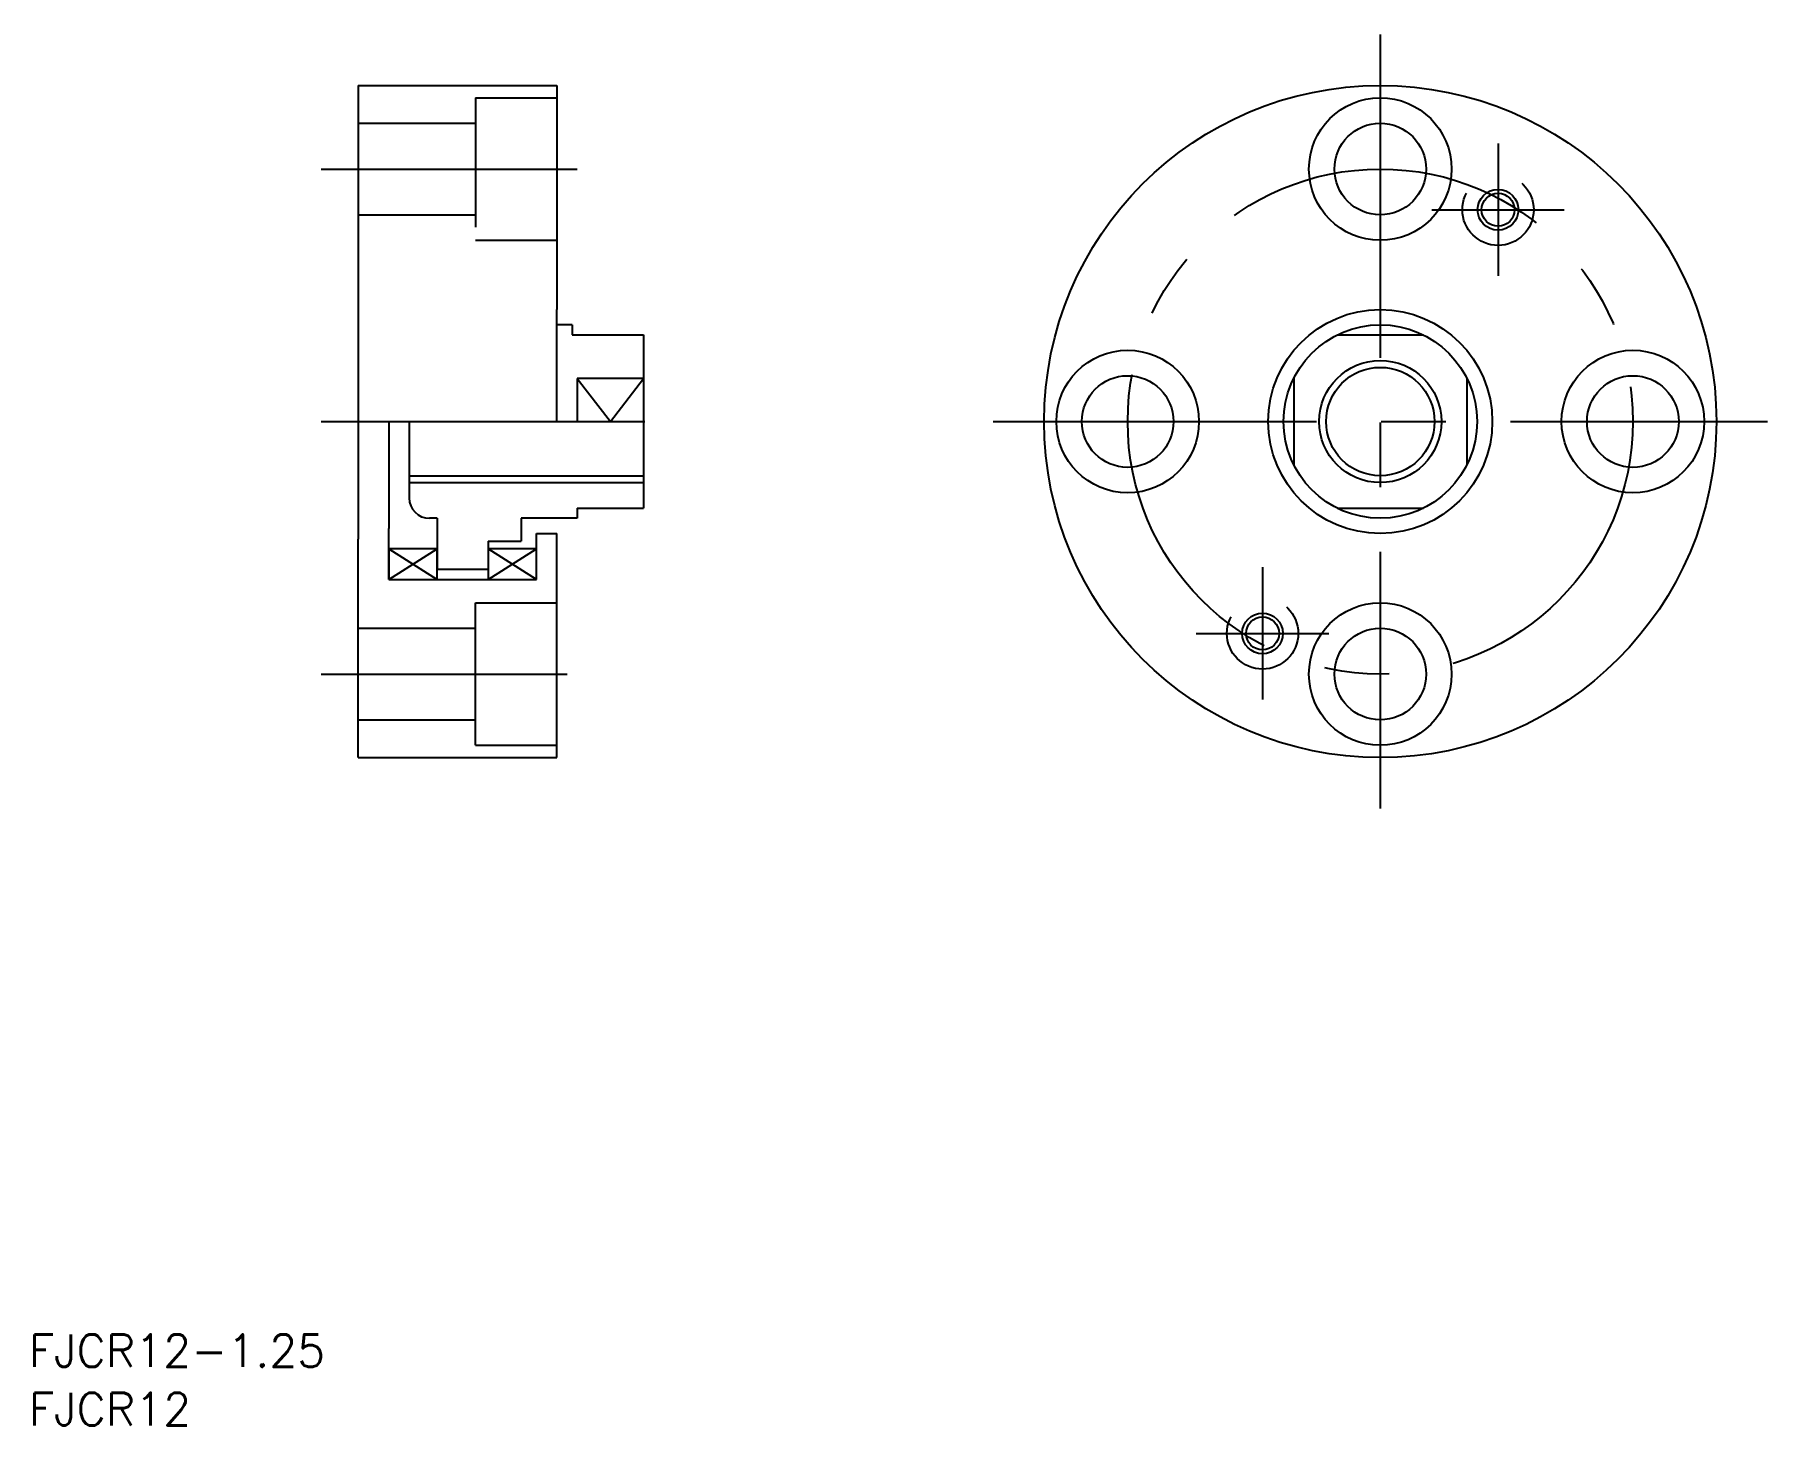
# Model space of a CAD drawing. Extents: x 48 to 218, y 5 to 142.
import ezdxf

# ---------------------------------------------------------------- set-up
doc = ezdxf.new("R2010")
doc.units = 0
doc.linetypes.add('CENTER', pattern=[50.8, 31.75, -6.35, 6.35, -6.35])
doc.linetypes.add('DASHED', pattern=[19.05, 12.7, -6.35])
doc.layers.get('0').update_dxf_attribs({"linetype": 'CONTINUOUS'})
doc.layers.add('CENTER', color=1, linetype='CENTER')
doc.styles.get("Standard").update_dxf_attribs({"font": 'txt.shx', "bigfont": 'bigfont.shx'})

msp = doc.modelspace()

# ---------------------------------------------------------------- linework, layer by layer
at = {"color": 7, "linetype": 'CONTINUOUS'}
for p, q in [((80, 136.65), (80, 117.7)), ((80, 136.65), (99.5, 136.65)), ((99.5, 136.65), (99.5, 114.65)), ((80, 117.7), (80, 92.1)), ((99.5, 103.65), (99.5, 114.65)), ((101, 113.15), (99.5, 113.15)), ((101, 113.15), (101, 112.15)), ((101, 112.15), (108, 112.15)), ((108, 112.15), (108, 103.65)), ((176.1, 112.15), (184.58, 112.15)), ((101.5, 107.89), (101.5, 103.65)), ((101.5, 107.89), (104.75, 103.65)), ((108, 107.89), (101.5, 107.89)), ((104.75, 103.65), (108, 107.89)), ((171.84, 107.89), (171.84, 99.41)), ((188.84, 107.89), (188.84, 99.41)), ((83, 103.65), (83, 93.15)), ((85, 103.65), (85, 96.15)), ((108, 103.65), (108, 95.15)), ((85, 98.33), (108, 98.33)), ((87.75, 94.15), (87, 94.15)), ((87.75, 94.15), (87.75, 89.15)), ((101.5, 94.15), (96, 94.15)), ((96, 94.15), (96, 91.9)), ((101.5, 95.15), (108, 95.15)), ((101.5, 95.15), (101.5, 94.15)), ((176.1, 95.15), (184.58, 95.15)), ((80, 70.65), (80, 92.1)), ((83, 88.15), (83, 93.15)), ((92.75, 91.9), (96, 91.9)), ((92.75, 91.9), (92.75, 89.15)), ((97.5, 88.15), (97.5, 92.65)), ((97.5, 92.65), (99.5, 92.65)), ((99.5, 70.65), (99.5, 92.65)), ((83, 91.15), (87.75, 88.15)), ((83, 88.15), (87.75, 91.15)), ((87.75, 91.15), (83, 91.15)), ((83, 91.15), (83, 88.15)), ((87.75, 88.15), (87.75, 91.15)), ((97.5, 88.15), (92.75, 91.15)), ((92.75, 88.15), (97.5, 91.15)), ((97.5, 91.15), (92.75, 91.15)), ((92.75, 91.15), (92.75, 88.15)), ((97.5, 88.15), (97.5, 91.15)), ((87.75, 89.15), (92.75, 89.15)), ((83, 88.15), (87.75, 88.15)), ((83, 88.15), (97.5, 88.15)), ((92.75, 88.15), (97.5, 88.15)), ((91.5, 71.85), (91.5, 85.85)), ((91.5, 85.85), (99.5, 85.85)), ((80, 83.35), (91.5, 83.35)), ((80, 74.35), (91.5, 74.35)), ((91.5, 71.85), (99.5, 71.85)), ((80, 70.65), (99.5, 70.65))]:
    msp.add_line(p, q, dxfattribs=at)
at = {"color": 3, "linetype": 'DASHED'}
for p, q in [((91.5, 135.45), (91.5, 121.45)), ((91.5, 135.45), (99.5, 135.45)), ((80, 132.95), (91.5, 132.95)), ((80, 123.95), (91.5, 123.95)), ((91.5, 121.45), (99.5, 121.45))]:
    msp.add_line(p, q, dxfattribs=at)
at = {"color": 3, "linetype": 'CONTINUOUS'}
msp.add_line((85, 97.65), (108, 97.65), dxfattribs=at)
at = {"color": 7, "linetype": 'CONTINUOUS'}
for centre, radius in [((180.34, 103.65), 33), ((180.34, 128.45), 7), ((180.34, 128.45), 4.5), ((191.9, 124.45), 1.62), ((180.34, 103.65), 11), ((180.34, 103.65), 9.5), ((155.54, 103.65), 7), ((205.14, 103.65), 7), ((180.34, 103.65), 5.32), ((155.54, 103.65), 4.5), ((205.14, 103.65), 4.5), ((180.34, 78.85), 7), ((168.78, 82.84), 1.62), ((180.34, 78.85), 4.5)]:
    msp.add_circle(centre, radius, dxfattribs=at)
at = {"color": 3, "linetype": 'DASHED'}
for centre in [(191.9, 124.45), (168.78, 82.84)]:
    msp.add_circle(centre, 3.5, dxfattribs=at)
at = {"color": 3, "linetype": 'CONTINUOUS'}
for centre, radius in [((191.9, 124.45), 2), ((180.34, 103.65), 6), ((168.78, 82.84), 2)]:
    msp.add_circle(centre, radius, dxfattribs=at)
at = {"color": 7, "linetype": 'CONTINUOUS'}
msp.add_arc((87, 96.15), 2, 180, 270, dxfattribs=at)
at = {"layer": 'CENTER', "color": 1, "linetype": 'CENTER'}
for p, q in [((180.34, 141.65), (180.34, 65.65)), ((191.9, 130.95), (191.9, 117.95)), ((76.37, 128.45), (101.5, 128.45)), ((185.4, 124.45), (198.4, 124.45)), ((76.37, 103.65), (113, 103.65)), ((76.37, 103.65), (113, 103.65)), ((142.34, 103.65), (218.34, 103.65)), ((168.78, 89.34), (168.78, 76.34)), ((162.28, 82.84), (175.28, 82.84)), ((76.37, 78.85), (100.5, 78.85))]:
    msp.add_line(p, q, dxfattribs=at)
msp.add_circle((180.34, 103.65), 24.8, dxfattribs=at)

# ---------------------------------------------------------------- texts
at = {"color": 7, "linetype": 'CONTINUOUS'}
for s, p in [('FJCR12-1.25', (47.68, 10.8)), ('FJCR12', (47.68, 5.06))]:
    msp.add_text(s, height=3.2, dxfattribs=at).set_placement(p)

doc.saveas('drawing.dxf')
